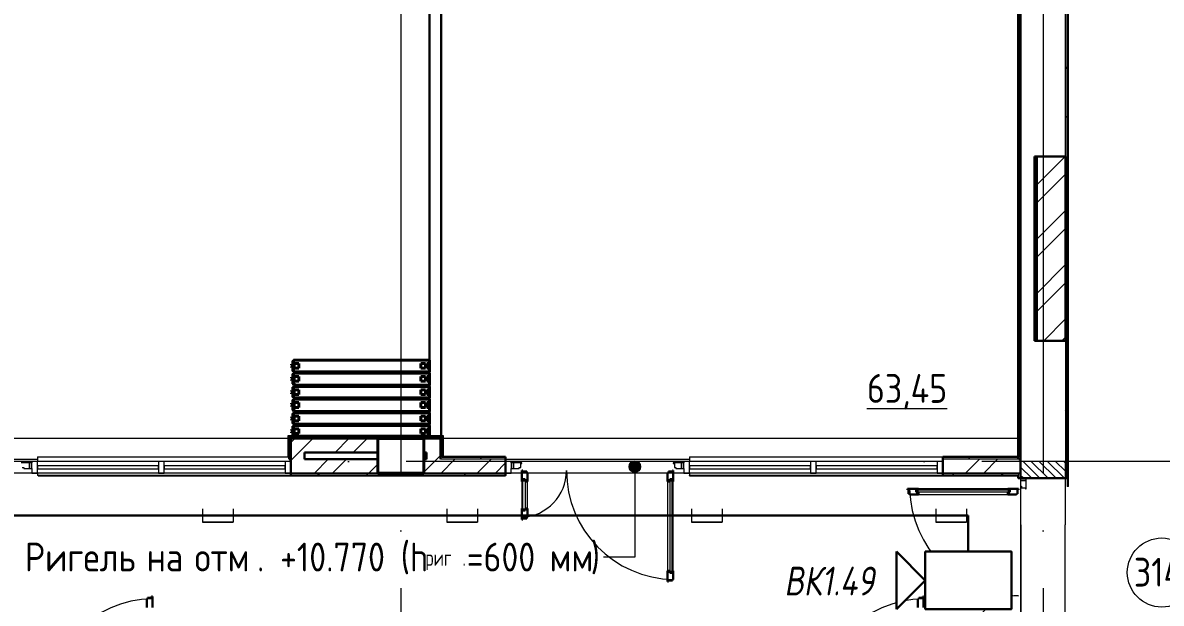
# Model space of a CAD drawing. Header units: millimetres. Extents: x -495897 to 1376592, y -28539 to 470976.
# Drawn here: x 295925 to 305816, y 350005 to 355046 of the extents above; entities that cross this region are included whole.
import ezdxf
from ezdxf.enums import TextEntityAlignment as Align

# ---------------------------------------------------------------- set-up
doc = ezdxf.new("R2010")
doc.units = ezdxf.units.MM
doc.set_wipeout_variables(frame=1)
for name, pattern in [('ADSK_Линия сетки', [25, 20, -2.5, 0, -2.5]), ('ADSK_Сверху', [450, 300, -150]), ('ADSK_Штриховая_ш2 п1_5', [4.5, 3, -1.5])]:
    doc.linetypes.add(name, pattern=pattern)
for name, color, linetype, lineweight in [('RC-Видеонаблюдение', 5, 'Continuous', 30), ('RC-Линии_связи-Адресные', 5, 'Continuous', 30), ('Аннотация', 7, 'Continuous', 18), ('Витраж', 7, 'Continuous', 9), ('Двери', 252, 'Continuous', 9), ('Линии', 7, 'Continuous', 9), ('Марки помещений', 252, 'Continuous', 20), ('Несущие колонны', 252, 'Continuous', 18), ('Обобщенные модели', 252, 'Continuous', 18), ('Ограждение', 252, 'Continuous', 9), ('Оси', 252, 'Continuous', 9), ('Панели витража', 252, 'Continuous', 9), ('Перекрытие', 252, 'Continuous', 18), ('Стены внутренние', 7, 'Continuous', 18), ('Стены наружные', 7, 'Continuous', 18), ('Стены штриховка', 7, 'Continuous', 9)]:
    doc.layers.add(name, color=color, linetype=linetype, lineweight=lineweight)
doc.layers.add('RC-Позиционные_обозначения', color=7, linetype='Continuous')
doc.layers.add('Двери открывание', color=7, linetype='Continuous', lineweight=9, true_color=0xc0c0c0)
doc.styles.add('GOST Common_2', font='', dxfattribs={"width": 0.9, "height": 250})
doc.styles.add('GOST Common_3', font='', dxfattribs={"height": 3.5})
doc.styles.add('RubezhCAD', font='', dxfattribs={"oblique": 10})
doc.styles.get("Standard").update_dxf_attribs({"font": ''})
doc.styles.get('GOST Common_2').set_extended_font_data('GOST type B')
doc.styles.get('GOST Common_3').set_extended_font_data('GOST 2.304 type A')
doc.styles.get('RubezhCAD').set_extended_font_data('GOST type A')
doc.styles.get('Standard').set_extended_font_data('GOST type B')

# ---------------------------------------------------------------- blocks, each defined once
blk = doc.blocks.new('RC-UGO-CAM-01')
blk.add_attdef('PSTN', text='', height=2.5).set_placement((4.626, 3.284), align=Align.BOTTOM_LEFT)
at = {"color": 1}
blk.add_wipeout([(3.743, 0), (6.243, 2.499), (6.243, -2.499)], dxfattribs=at)
blk.add_line((6.243, 2.499), (6.243, -2.499), dxfattribs=at)
blk.add_wipeout([(-3.743, -2.499), (-3.741, 2.497), (3.743, 2.499), (3.743, -2.499)], dxfattribs=at)
for q in [(6.243, 2.499), (6.243, -2.499)]:
    blk.add_line((3.743, 0), q, dxfattribs=at)
blk.add_lwpolyline([(3.743, -2.499), (3.743, 2.499), (-3.743, 2.499), (-3.743, -2.499), (3.743, -2.499)], close=True, dxfattribs=at)
blk = doc.blocks.new('3 этаж')
at = {"layer": 'Аннотация', "lineweight": 9, "true_color": 0x636466}
h = blk.add_hatch(color=251, dxfattribs=at)
edge = h.paths.add_edge_path()
edge.add_arc((301999.8, -9207), 50, 0, 360)
at = {"layer": 'Аннотация', "color": 251, "lineweight": 9, "true_color": 0x636466}
for p, q in [((301999.8, -9207), (301999.8, -9992.7)), ((301734.8, -9992.7), (301728.3, -9992.7)), ((301999.8, -9992.7), (301734.8, -9992.7))]:
    blk.add_line(p, q, dxfattribs=at)
blk.add_circle((301999.8, -9207), 50, dxfattribs=at)
at = {"layer": 'Витраж', "color": 251, "lineweight": 18, "true_color": 0x636466, "extrusion": (0, 0, -1)}
for p, q in [((296810.8, -9163.4), (296760.8, -9163.4)), ((296760.8, -9163.4), (296760.8, -9173.4)), ((296810.8, -9263.4), (296810.8, -9163.4)), ((297910.8, -9163.4), (297860.8, -9163.4)), ((297860.8, -9163.4), (297860.8, -9263.4)), ((297910.8, -9263.4), (297910.8, -9163.4)), ((299010.8, -9163.4), (298960.8, -9163.4)), ((298960.8, -9163.4), (298960.8, -9263.4)), ((299010.8, -9263.4), (299010.8, -9163.4)), ((302475.8, -9163.4), (302425.8, -9163.4)), ((302425.8, -9163.4), (302425.8, -9173.4)), ((302475.8, -9263.4), (302475.8, -9163.4)), ((303575.8, -9163.4), (303525.8, -9163.4)), ((303525.8, -9163.4), (303525.8, -9263.4)), ((303575.8, -9263.4), (303575.8, -9163.4)), ((304675.8, -9163.4), (304625.8, -9163.4)), ((304625.8, -9163.4), (304625.8, -9263.4)), ((304675.8, -9263.4), (304675.8, -9163.4)), ((296760.8, -9223.4), (296760.8, -9263.4)), ((296760.8, -9263.4), (296810.8, -9263.4)), ((297860.8, -9263.4), (297910.8, -9263.4)), ((298960.8, -9263.4), (299010.8, -9263.4)), ((302425.8, -9223.4), (302425.8, -9263.4)), ((302425.8, -9263.4), (302475.8, -9263.4)), ((303525.8, -9263.4), (303575.8, -9263.4)), ((304625.8, -9263.4), (304675.8, -9263.4))]:
    blk.add_line(p, q, dxfattribs=at)
at = {"layer": 'Витраж', "color": 251, "true_color": 0x636466}
for p, q in [((297860.8, -9163.4), (296810.8, -9163.4)), ((298960.8, -9163.4), (297910.8, -9163.4)), ((303525.8, -9163.4), (302475.8, -9163.4)), ((304625.8, -9163.4), (303575.8, -9163.4)), ((297860.8, -9263.4), (296810.8, -9263.4)), ((298960.8, -9263.4), (297910.8, -9263.4)), ((303525.8, -9263.4), (302475.8, -9263.4)), ((304625.8, -9263.4), (303575.8, -9263.4))]:
    blk.add_line(p, q, dxfattribs=at)
at = {"layer": 'Витраж', "color": 251, "lineweight": 18, "true_color": 0x636466}
for p, q in [((300925.8, -9163.4), (300875.8, -9163.4)), ((300875.8, -9163.4), (300875.8, -9263.4)), ((300925.8, -9173.4), (300925.8, -9163.4)), ((300875.8, -9263.4), (300925.8, -9263.4)), ((300925.8, -9263.4), (300925.8, -9223.4))]:
    blk.add_line(p, q, dxfattribs=at)
at = {"layer": 'Двери', "color": 251, "true_color": 0x636466}
for p, q in [((296740.8, -9173.4), (296668.8, -9173.4)), ((296760.8, -9173.4), (296740.8, -9173.4)), ((296740.8, -9173.4), (296740.8, -9223.4)), ((296740.8, -9223.4), (296740.8, -9173.4)), ((296760.8, -9223.4), (296760.8, -9173.4)), ((300925.8, -9173.4), (300925.8, -9223.4)), ((300945.8, -9173.4), (300925.8, -9173.4)), ((300945.8, -9223.4), (300945.8, -9173.4)), ((301017.8, -9173.4), (300945.8, -9173.4)), ((300945.8, -9173.4), (300945.8, -9223.4)), ((301008.8, -9215.4), (301008.8, -9181.4)), ((301008.8, -9181.4), (301017.8, -9181.4)), ((301017.8, -9181.4), (301017.8, -9173.4)), ((302405.8, -9173.4), (302333.8, -9173.4)), ((302333.8, -9173.4), (302333.8, -9181.4)), ((302333.8, -9181.4), (302342.8, -9181.4)), ((302342.8, -9181.4), (302342.8, -9215.4)), ((302425.8, -9173.4), (302405.8, -9173.4)), ((302405.8, -9173.4), (302405.8, -9223.4)), ((302405.8, -9223.4), (302405.8, -9173.4)), ((302425.8, -9223.4), (302425.8, -9173.4)), ((296677.8, -9215.4), (296691.8, -9215.4)), ((296691.8, -9215.4), (296691.8, -9223.4)), ((296691.8, -9223.4), (296740.8, -9223.4)), ((296740.8, -9223.4), (296760.8, -9223.4)), ((300925.8, -9223.4), (300945.8, -9223.4)), ((300945.8, -9223.4), (300994.8, -9223.4)), ((300994.8, -9223.4), (300994.8, -9215.4)), ((300994.8, -9215.4), (301008.8, -9215.4)), ((302342.8, -9215.4), (302356.8, -9215.4)), ((302356.8, -9215.4), (302356.8, -9223.4)), ((302356.8, -9223.4), (302405.8, -9223.4)), ((302405.8, -9223.4), (302425.8, -9223.4)), ((301017.8, -9335.4), (301017.8, -9571.4)), ((301026.8, -9317.4), (301047.8, -9317.4)), ((301026.8, -9589.4), (301026.8, -9317.4)), ((301047.8, -9317.4), (301047.8, -9589.4)), ((301067.8, -9571.4), (301067.8, -9335.4)), ((302283.8, -9335.4), (302283.8, -10111.4)), ((302303.8, -9317.4), (302303.8, -10129.4)), ((302324.8, -9317.4), (302303.8, -9317.4)), ((302324.8, -10129.4), (302324.8, -9317.4)), ((302333.8, -10111.4), (302333.8, -9335.4)), ((305400.8, -9308.4), (305350.8, -9308.4)), ((305350.8, -9308.4), (305350.8, -9328.4)), ((305350.8, -9328.4), (305400.8, -9328.4)), ((305400.8, -9328.4), (305350.8, -9328.4)), ((305350.8, -9328.4), (305350.8, -9377.4)), ((305350.8, -9377.4), (305358.8, -9377.4)), ((305358.8, -9377.4), (305358.8, -9391.4)), ((305358.8, -9391.4), (305392.8, -9391.4)), ((305392.8, -9391.4), (305392.8, -9400.4)), ((305400.8, -9328.4), (305400.8, -9308.4)), ((305400.8, -9400.4), (305400.8, -9328.4)), ((304444.8, -9409.4), (305256.8, -9409.4)), ((304444.8, -9430.4), (304444.8, -9409.4)), ((305256.8, -9430.4), (304444.8, -9430.4)), ((305238.8, -9400.4), (304462.8, -9400.4)), ((304462.8, -9450.4), (305238.8, -9450.4)), ((305256.8, -9409.4), (305256.8, -9430.4)), ((305392.8, -9400.4), (305400.8, -9400.4)), ((301047.8, -9589.4), (301026.8, -9589.4)), ((302303.8, -10129.4), (302324.8, -10129.4))]:
    blk.add_line(p, q, dxfattribs=at)
at = {"layer": 'Двери', "color": 251, "linetype": 'ADSK_Штриховая_ш2 п1_5', "true_color": 0x636466}
for p, q in [((305350.8, -9158.4), (305350.8, -9308.4)), ((305740.8, -9308.4), (305740.8, -9158.4)), ((305350.8, -9308.4), (305740.8, -9308.4))]:
    blk.add_line(p, q, dxfattribs=at)
at = {"layer": 'Двери', "color": 251, "linetype": 'Continuous', "lineweight": 18, "true_color": 0x636466}
for p, q in [((305519.3, -9308.4), (305369.3, -9158.4)), ((305590, -9308.4), (305440, -9158.4)), ((305660.7, -9308.4), (305510.7, -9158.4)), ((305731.4, -9308.4), (305581.4, -9158.4)), ((305740.8, -9247.1), (305652.2, -9158.4)), ((305740.8, -9176.4), (305722.9, -9158.4)), ((305448.6, -9308.4), (305350.8, -9210.6)), ((305377.9, -9308.4), (305350.8, -9281.3))]:
    blk.add_line(p, q, dxfattribs=at)
at = {"layer": 'Двери', "color": 251, "lineweight": 30, "true_color": 0x636466}
for p, q in [((301025.8, -9241.4), (301017.8, -9241.4)), ((301017.8, -9241.4), (301017.8, -9335.4)), ((301025.8, -9250.4), (301025.8, -9241.4)), ((301059.8, -9250.4), (301025.8, -9250.4)), ((301059.8, -9259.4), (301059.8, -9250.4)), ((301067.8, -9259.4), (301059.8, -9259.4)), ((301067.8, -9335.4), (301067.8, -9259.4)), ((302291.8, -9259.4), (302283.8, -9259.4)), ((302283.8, -9259.4), (302283.8, -9335.4)), ((302291.8, -9250.4), (302291.8, -9259.4)), ((302325.8, -9250.4), (302291.8, -9250.4)), ((302333.8, -9241.4), (302325.8, -9241.4)), ((302325.8, -9241.4), (302325.8, -9250.4)), ((302333.8, -9335.4), (302333.8, -9241.4)), ((301026.8, -9335.4), (301017.8, -9335.4)), ((301026.8, -9317.4), (301026.8, -9335.4)), ((301047.8, -9317.4), (301026.8, -9317.4)), ((301047.8, -9335.4), (301047.8, -9317.4)), ((301067.8, -9335.4), (301047.8, -9335.4)), ((302283.8, -9335.4), (302303.8, -9335.4)), ((302303.8, -9335.4), (302303.8, -9317.4)), ((302303.8, -9317.4), (302324.8, -9317.4)), ((302324.8, -9317.4), (302324.8, -9335.4)), ((302324.8, -9335.4), (302333.8, -9335.4)), ((304462.8, -9400.4), (304368.8, -9400.4)), ((304368.8, -9400.4), (304368.8, -9408.4)), ((304368.8, -9408.4), (304377.8, -9408.4)), ((304377.8, -9408.4), (304377.8, -9442.4)), ((304377.8, -9442.4), (304386.8, -9442.4)), ((304386.8, -9442.4), (304386.8, -9450.4)), ((304386.8, -9450.4), (304462.8, -9450.4)), ((304444.8, -9409.4), (304462.8, -9409.4)), ((304444.8, -9430.4), (304444.8, -9409.4)), ((304462.8, -9430.4), (304444.8, -9430.4)), ((304462.8, -9409.4), (304462.8, -9400.4)), ((304462.8, -9450.4), (304462.8, -9430.4)), ((305332.8, -9400.4), (305238.8, -9400.4)), ((305238.8, -9409.4), (305238.8, -9400.4)), ((305256.8, -9409.4), (305238.8, -9409.4)), ((305238.8, -9430.4), (305256.8, -9430.4)), ((305238.8, -9450.4), (305238.8, -9430.4)), ((305238.8, -9450.4), (305314.8, -9450.4)), ((305256.8, -9430.4), (305256.8, -9409.4)), ((305314.8, -9450.4), (305314.8, -9442.4)), ((305314.8, -9442.4), (305323.8, -9442.4)), ((305323.8, -9442.4), (305323.8, -9408.4)), ((305323.8, -9408.4), (305332.8, -9408.4)), ((305332.8, -9408.4), (305332.8, -9400.4)), ((301017.8, -9571.4), (301017.8, -9665.4)), ((301026.8, -9571.4), (301017.8, -9571.4)), ((301026.8, -9589.4), (301026.8, -9571.4)), ((301047.8, -9589.4), (301026.8, -9589.4)), ((301047.8, -9571.4), (301047.8, -9589.4)), ((301067.8, -9571.4), (301047.8, -9571.4)), ((301067.8, -9647.4), (301067.8, -9571.4)), ((301017.8, -9665.4), (301025.8, -9665.4)), ((301025.8, -9665.4), (301025.8, -9656.4)), ((301025.8, -9656.4), (301059.8, -9656.4)), ((301059.8, -9656.4), (301059.8, -9647.4)), ((301059.8, -9647.4), (301067.8, -9647.4)), ((302283.8, -10111.4), (302283.8, -10205.4)), ((302283.8, -10111.4), (302303.8, -10111.4)), ((302303.8, -10111.4), (302303.8, -10129.4)), ((302303.8, -10129.4), (302324.8, -10129.4)), ((302324.8, -10111.4), (302333.8, -10111.4)), ((302324.8, -10129.4), (302324.8, -10111.4)), ((302325.8, -10196.4), (302325.8, -10187.4)), ((302325.8, -10187.4), (302333.8, -10187.4)), ((302333.8, -10187.4), (302333.8, -10111.4)), ((302283.8, -10205.4), (302291.8, -10205.4)), ((302291.8, -10205.4), (302291.8, -10196.4)), ((302291.8, -10196.4), (302325.8, -10196.4)), ((297766.8, -10354.4), (297758.8, -10354.4)), ((297758.8, -10354.4), (297758.8, -10430.4)), ((297800.8, -10345.4), (297766.8, -10345.4)), ((297766.8, -10345.4), (297766.8, -10354.4)), ((297808.8, -10336.4), (297800.8, -10336.4)), ((297800.8, -10336.4), (297800.8, -10345.4)), ((297808.8, -10430.4), (297808.8, -10336.4)), ((304466.8, -10354.4), (304458.8, -10354.4)), ((304458.8, -10354.4), (304458.8, -10430.4)), ((304500.8, -10345.4), (304466.8, -10345.4)), ((304466.8, -10345.4), (304466.8, -10354.4)), ((304508.8, -10336.4), (304500.8, -10336.4)), ((304500.8, -10336.4), (304500.8, -10345.4)), ((304508.8, -10430.4), (304508.8, -10336.4))]:
    blk.add_line(p, q, dxfattribs=at)
at = {"layer": 'Двери открывание', "color": 251, "true_color": 0x636466}
for centre, radius, start, end in [((300999.8, -9241.4), 406, 272.54104, 0), ((302351.8, -9241.4), 946, 180, 268.90974), ((305332.8, -9382.4), 946, 181.09026, 270), ((297826.8, -11300.4), 946, 91.09026, 180), ((304526.8, -11300.4), 946, 91.09026, 180), ((305332.8, -10734.4), 406, 90, 177.45896)]:
    blk.add_arc(centre, radius, start, end, dxfattribs=at)
at = {"layer": 'Линии', "color": 251, "linetype": 'ADSK_Сверху', "ltscale": 200, "true_color": 0x636466}
for p, q in [((305350.8, -8963.4), (294530.8, -8963.4)), ((305350.8, -9263.4), (294530.8, -9263.4))]:
    blk.add_line(p, q, dxfattribs=at)
at = {"layer": 'Марки помещений', "color": 251, "true_color": 0x636466}
blk.add_circle((306578.2, -10126.9), 300, dxfattribs=at)
at = {"layer": 'Несущие колонны', "color": 251, "lineweight": 40, "true_color": 0x636466}
for p, q in [((299765.8, -8963.4), (300165.8, -8963.4)), ((299765.8, -9263.4), (299765.8, -8963.4)), ((300165.8, -8963.4), (299765.8, -8963.4)), ((299765.8, -8963.4), (299765.8, -9143.4)), ((300165.8, -8963.4), (300165.8, -9263.4)), ((300165.8, -9143.4), (300165.8, -8963.4)), ((300165.8, -9263.4), (299765.8, -9263.4)), ((299765.8, -9263.4), (300165.8, -9263.4))]:
    blk.add_line(p, q, dxfattribs=at)
at = {"layer": 'Несущие колонны', "color": 251, "true_color": 0x636466}
for p, q in [((299765.8, -9143.4), (299765.8, -9263.4)), ((300165.8, -9263.4), (300165.8, -9143.4))]:
    blk.add_line(p, q, dxfattribs=at)
at = {"layer": 'Обобщенные модели', "color": 251, "lineweight": 40, "true_color": 0x636466}
for p, q in [((299027.5, -8289.2), (299027.5, -8318.4)), ((299039.1, -8289.2), (299027.5, -8289.2)), ((300215.8, -8283.4), (299033.3, -8283.4)), ((299033.3, -8283.4), (299033.3, -8382.7)), ((299033.3, -8371), (299033.3, -8295)), ((299033.3, -8295), (299039.1, -8295)), ((299039.1, -8295), (299039.1, -8289.2)), ((300215.8, -8382.7), (300215.8, -8283.4)), ((299027.5, -8318.4), (299015.8, -8318.4)), ((299015.8, -8318.4), (299015.8, -8324.3)), ((299015.8, -8324.3), (299021.6, -8324.3)), ((299021.6, -8341.8), (299015.8, -8341.8)), ((299015.8, -8341.8), (299015.8, -8347.6)), ((299015.8, -8347.6), (299027.5, -8347.6)), ((299021.6, -8324.3), (299021.6, -8341.8)), ((299027.5, -8347.6), (299027.5, -8376.8)), ((299027.5, -8376.8), (299039.1, -8376.8)), ((299027.5, -8400.2), (299027.5, -8429.4)), ((299039.1, -8400.2), (299027.5, -8400.2)), ((299039.1, -8371), (299033.3, -8371)), ((299033.3, -8382.7), (300215.8, -8382.7)), ((300215.8, -8394.3), (299033.3, -8394.3)), ((299033.3, -8394.3), (299033.3, -8499.5)), ((299033.3, -8482), (299033.3, -8406)), ((299033.3, -8406), (299039.1, -8406)), ((299039.1, -8312.6), (299039.1, -8353.5)), ((299080, -8312.6), (299039.1, -8312.6)), ((299039.1, -8353.5), (299080, -8353.5)), ((299039.1, -8376.8), (299039.1, -8371)), ((299039.1, -8406), (299039.1, -8400.2)), ((299080, -8353.5), (299080, -8312.6)), ((300139.8, -8312.6), (300139.8, -8353.5)), ((300180.7, -8312.6), (300139.8, -8312.6)), ((300139.8, -8353.5), (300180.7, -8353.5)), ((300180.7, -8353.5), (300180.7, -8312.6)), ((300215.8, -8312.6), (300192.4, -8312.6)), ((300192.4, -8312.6), (300192.4, -8353.5)), ((300192.4, -8353.5), (300215.8, -8353.5)), ((300215.8, -8353.5), (300215.8, -8312.6)), ((300215.8, -8499.5), (300215.8, -8394.3)), ((299027.5, -8429.4), (299015.8, -8429.4)), ((299015.8, -8429.4), (299015.8, -8435.2)), ((299015.8, -8435.2), (299021.6, -8435.2)), ((299021.6, -8452.8), (299015.8, -8452.8)), ((299015.8, -8452.8), (299015.8, -8458.6)), ((299015.8, -8458.6), (299027.5, -8458.6)), ((299021.6, -8435.2), (299021.6, -8452.8)), ((299027.5, -8458.6), (299027.5, -8487.8)), ((299027.5, -8487.8), (299039.1, -8487.8)), ((299039.1, -8482), (299033.3, -8482)), ((299033.3, -8499.5), (300215.8, -8499.5)), ((299039.1, -8423.6), (299039.1, -8464.4)), ((299080, -8423.6), (299039.1, -8423.6)), ((299039.1, -8464.4), (299080, -8464.4)), ((299039.1, -8487.8), (299039.1, -8482)), ((299080, -8464.4), (299080, -8423.6)), ((300139.8, -8423.6), (300139.8, -8464.4)), ((300180.7, -8423.6), (300139.8, -8423.6)), ((300139.8, -8464.4), (300180.7, -8464.4)), ((300180.7, -8464.4), (300180.7, -8423.6)), ((300215.8, -8423.6), (300192.4, -8423.6)), ((300192.4, -8423.6), (300192.4, -8464.4)), ((300192.4, -8464.4), (300215.8, -8464.4)), ((300215.8, -8464.4), (300215.8, -8423.6)), ((299027.5, -8546.2), (299015.8, -8546.2)), ((299015.8, -8546.2), (299015.8, -8552.1)), ((299015.8, -8552.1), (299021.6, -8552.1)), ((299021.6, -8569.6), (299015.8, -8569.6)), ((299015.8, -8569.6), (299015.8, -8575.4)), ((299015.8, -8575.4), (299027.5, -8575.4)), ((299021.6, -8552.1), (299021.6, -8569.6)), ((299027.5, -8517), (299027.5, -8546.2)), ((299039.1, -8517), (299027.5, -8517)), ((299027.5, -8575.4), (299027.5, -8604.6)), ((299027.5, -8604.6), (299039.1, -8604.6)), ((300215.8, -8511.2), (299033.3, -8511.2)), ((299033.3, -8511.2), (299033.3, -8610.5)), ((299033.3, -8598.8), (299033.3, -8522.9)), ((299033.3, -8522.9), (299039.1, -8522.9)), ((299039.1, -8598.8), (299033.3, -8598.8)), ((299039.1, -8522.9), (299039.1, -8517)), ((299039.1, -8540.4), (299039.1, -8581.3)), ((299080, -8540.4), (299039.1, -8540.4)), ((299039.1, -8581.3), (299080, -8581.3)), ((299039.1, -8604.6), (299039.1, -8598.8)), ((299080, -8581.3), (299080, -8540.4)), ((300139.8, -8540.4), (300139.8, -8581.3)), ((300180.7, -8540.4), (300139.8, -8540.4)), ((300139.8, -8581.3), (300180.7, -8581.3)), ((300180.7, -8581.3), (300180.7, -8540.4)), ((300215.8, -8540.4), (300192.4, -8540.4)), ((300192.4, -8540.4), (300192.4, -8581.3)), ((300192.4, -8581.3), (300215.8, -8581.3)), ((300215.8, -8610.5), (300215.8, -8511.2)), ((300215.8, -8581.3), (300215.8, -8540.4)), ((299027.5, -8657.2), (299015.8, -8657.2)), ((299015.8, -8657.2), (299015.8, -8663.1)), ((299015.8, -8663.1), (299021.6, -8663.1)), ((299021.6, -8680.6), (299015.8, -8680.6)), ((299015.8, -8680.6), (299015.8, -8686.4)), ((299015.8, -8686.4), (299027.5, -8686.4)), ((299021.6, -8663.1), (299021.6, -8680.6)), ((299027.5, -8628), (299027.5, -8657.2)), ((299039.1, -8628), (299027.5, -8628)), ((299027.5, -8686.4), (299027.5, -8715.6)), ((299033.3, -8610.5), (300215.8, -8610.5)), ((300215.8, -8622.2), (299033.3, -8622.2)), ((299033.3, -8622.2), (299033.3, -8727.3)), ((299033.3, -8709.8), (299033.3, -8633.8)), ((299033.3, -8633.8), (299039.1, -8633.8)), ((299039.1, -8633.8), (299039.1, -8628)), ((299039.1, -8651.4), (299039.1, -8692.3)), ((299080, -8651.4), (299039.1, -8651.4)), ((299039.1, -8692.3), (299080, -8692.3)), ((299080, -8692.3), (299080, -8651.4)), ((300139.8, -8651.4), (300139.8, -8692.3)), ((300180.7, -8651.4), (300139.8, -8651.4)), ((300139.8, -8692.3), (300180.7, -8692.3)), ((300180.7, -8692.3), (300180.7, -8651.4)), ((300215.8, -8651.4), (300192.4, -8651.4)), ((300192.4, -8651.4), (300192.4, -8692.3)), ((300192.4, -8692.3), (300215.8, -8692.3)), ((300215.8, -8727.3), (300215.8, -8622.2)), ((300215.8, -8692.3), (300215.8, -8651.4)), ((299027.5, -8774), (299015.8, -8774)), ((299015.8, -8774), (299015.8, -8779.9)), ((299015.8, -8779.9), (299021.6, -8779.9)), ((299021.6, -8797.4), (299015.8, -8797.4)), ((299015.8, -8797.4), (299015.8, -8803.3)), ((299021.6, -8779.9), (299021.6, -8797.4)), ((299027.5, -8715.6), (299039.1, -8715.6)), ((299027.5, -8744.8), (299027.5, -8774)), ((299039.1, -8744.8), (299027.5, -8744.8)), ((299039.1, -8709.8), (299033.3, -8709.8)), ((299033.3, -8727.3), (300215.8, -8727.3)), ((300215.8, -8739), (299033.3, -8739)), ((299033.3, -8739), (299033.3, -8838.3)), ((299033.3, -8826.6), (299033.3, -8750.7)), ((299033.3, -8750.7), (299039.1, -8750.7)), ((299039.1, -8715.6), (299039.1, -8709.8)), ((299039.1, -8750.7), (299039.1, -8744.8)), ((299039.1, -8768.2), (299039.1, -8809.1)), ((299080, -8768.2), (299039.1, -8768.2)), ((299080, -8809.1), (299080, -8768.2)), ((300139.8, -8768.2), (300139.8, -8809.1)), ((300180.7, -8768.2), (300139.8, -8768.2)), ((300180.7, -8809.1), (300180.7, -8768.2)), ((300215.8, -8768.2), (300192.4, -8768.2)), ((300192.4, -8768.2), (300192.4, -8809.1)), ((300215.8, -8838.3), (300215.8, -8739)), ((300215.8, -8809.1), (300215.8, -8768.2)), ((299015.8, -8803.3), (299027.5, -8803.3)), ((299027.5, -8885), (299015.8, -8885)), ((299015.8, -8885), (299015.8, -8890.9)), ((299015.8, -8890.9), (299021.6, -8890.9)), ((299021.6, -8890.9), (299021.6, -8908.4)), ((299027.5, -8803.3), (299027.5, -8832.5)), ((299027.5, -8832.5), (299039.1, -8832.5)), ((299027.5, -8855.8), (299027.5, -8885)), ((299039.1, -8855.8), (299027.5, -8855.8)), ((299039.1, -8826.6), (299033.3, -8826.6)), ((299033.3, -8838.3), (300215.8, -8838.3)), ((300215.8, -8850), (299033.3, -8850)), ((299033.3, -8850), (299033.3, -8943.4)), ((299033.3, -8937.6), (299033.3, -8861.7)), ((299033.3, -8861.7), (299039.1, -8861.7)), ((299039.1, -8809.1), (299080, -8809.1)), ((299039.1, -8832.5), (299039.1, -8826.6)), ((299039.1, -8861.7), (299039.1, -8855.8)), ((299039.1, -8879.2), (299039.1, -8920.1)), ((299080, -8879.2), (299039.1, -8879.2)), ((299080, -8920.1), (299080, -8879.2)), ((300139.8, -8809.1), (300180.7, -8809.1)), ((300139.8, -8879.2), (300139.8, -8920.1)), ((300180.7, -8879.2), (300139.8, -8879.2)), ((300180.7, -8920.1), (300180.7, -8879.2)), ((300192.4, -8809.1), (300215.8, -8809.1)), ((300215.8, -8879.2), (300192.4, -8879.2)), ((300192.4, -8879.2), (300192.4, -8920.1)), ((300215.8, -8943.4), (300215.8, -8850)), ((300215.8, -8920.1), (300215.8, -8879.2)), ((299021.6, -8908.4), (299015.8, -8908.4)), ((299015.8, -8908.4), (299015.8, -8914.2)), ((299015.8, -8914.2), (299027.5, -8914.2)), ((299027.5, -8914.2), (299027.5, -8943.4)), ((299027.5, -8943.4), (299039.1, -8943.4)), ((299039.1, -8937.6), (299033.3, -8937.6)), ((299033.3, -8943.4), (300215.8, -8943.4)), ((299039.1, -8920.1), (299080, -8920.1)), ((299039.1, -8943.4), (299039.1, -8937.6)), ((300139.8, -8920.1), (300180.7, -8920.1)), ((300192.4, -8920.1), (300215.8, -8920.1))]:
    blk.add_line(p, q, dxfattribs=at)
at = {"layer": 'Ограждение', "color": 251, "true_color": 0x636466}
for p, q in [((305325.8, -3163.4), (305325.8, -9123.4)), ((305765.8, -9378.4), (305765.8, -3658.4)), ((298990.8, -8943.4), (298985.8, -8938.4)), ((298985.8, -8938.4), (298985.8, -9123.4)), ((299027.5, -8938.4), (298985.8, -8938.4)), ((300335.8, -8938.4), (300315.8, -8938.4)), ((300330.8, -8943.4), (300335.8, -8938.4)), ((300335.8, -9123.5), (300335.8, -8938.4)), ((296815.8, -9288.4), (296815.8, -9283.4)), ((296815.8, -9288.4), (300875.8, -9288.4)), ((300875.8, -9283.4), (300875.8, -9288.4)), ((302475.8, -9288.4), (302475.8, -9283.4)), ((302475.8, -9288.4), (305325.8, -9288.4)), ((305325.8, -9288.4), (305330.8, -9283.4)), ((305325.8, -9288.4), (305325.8, -9308.4)), ((305330.8, -9308.4), (305325.8, -9308.4)), ((305755.8, -9308.4), (305755.8, -9378.4)), ((305765.8, -9378.4), (305755.8, -9378.4))]:
    blk.add_line(p, q, dxfattribs=at)
at = {"layer": 'Оси', "color": 251, "linetype": 'ADSK_Линия сетки', "ltscale": 200, "true_color": 0x636466}
for p, q in [((299965.8, -263.4), (299965.8, -31389.6)), ((305545.8, -263.4), (305545.8, -31389.6)), ((314013.1, -9163.4), (237073.5, -9163.4))]:
    blk.add_line(p, q, dxfattribs=at)
at = {"layer": 'Панели витража', "color": 251, "lineweight": 18, "true_color": 0x636466}
for p, q in [((297860.8, -9200.9), (296810.8, -9200.9)), ((296810.8, -9200.9), (296810.8, -9225.9)), ((296810.8, -9225.9), (297860.8, -9225.9)), ((297860.8, -9225.9), (297860.8, -9200.9)), ((298960.8, -9200.9), (297910.8, -9200.9)), ((297910.8, -9200.9), (297910.8, -9225.9)), ((297910.8, -9225.9), (298960.8, -9225.9)), ((298960.8, -9225.9), (298960.8, -9200.9)), ((303525.8, -9200.9), (302475.8, -9200.9)), ((302475.8, -9200.9), (302475.8, -9225.9)), ((302475.8, -9225.9), (303525.8, -9225.9)), ((303525.8, -9225.9), (303525.8, -9200.9)), ((304625.8, -9200.9), (303575.8, -9200.9)), ((303575.8, -9200.9), (303575.8, -9225.9)), ((303575.8, -9225.9), (304625.8, -9225.9)), ((304625.8, -9225.9), (304625.8, -9200.9))]:
    blk.add_line(p, q, dxfattribs=at)
at = {"layer": 'Перекрытие', "color": 251, "true_color": 0x636466}
blk.add_line((305350.8, -9377.4), (305350.8, -10739.4), dxfattribs=at)
at = {"layer": 'Стены внутренние', "color": 251, "true_color": 0x636466}
for p, q in [((305740.8, -6513.4), (305740.8, -5163.4)), ((305350.8, -9278.4), (305350.8, -9308.4)), ((305740.8, -9713.3), (305740.8, -9308.4)), ((305355.8, -9713.3), (305350.8, -9713.3)), ((305740.8, -9713.3), (305735.8, -9713.3))]:
    blk.add_line(p, q, dxfattribs=at)
at = {"layer": 'Стены внутренние', "color": 251, "lineweight": 30, "true_color": 0x636466}
for p, q in [((305470.8, -6513.4), (305740.8, -6513.4)), ((305470.8, -8113.4), (305470.8, -6513.4)), ((305740.8, -8113.4), (305470.8, -8113.4)), ((305350.8, -9308.4), (305740.8, -9308.4))]:
    blk.add_line(p, q, dxfattribs=at)
at = {"layer": 'Стены наружные', "color": 251, "lineweight": 30, "true_color": 0x636466}
for p, q in [((300215.8, -2963.4), (300215.8, -8948.4)), ((300315.8, -8948.4), (300315.8, -2963.4)), ((305350.8, -9278.4), (305350.8, -3063.4)), ((305330.8, -3148.4), (305330.8, -9123.4)), ((305335.8, -3143.4), (305335.8, -9128.4)), ((305760.8, -9308.4), (305760.8, -3653.4)), ((305490.8, -6513.4), (305490.8, -8113.4)), ((305740.8, -8113.4), (305740.8, -6513.4)), ((300330.8, -8943.4), (298990.8, -8943.4)), ((298990.8, -8943.4), (298990.8, -9128.4)), ((300325.8, -8948.4), (298995.8, -8948.4)), ((298995.8, -9143.4), (298995.8, -8948.4)), ((299010.8, -8963.4), (300310.8, -8963.4)), ((299010.8, -9283.4), (299010.8, -8963.4)), ((299765.8, -9083.4), (299765.8, -8963.4)), ((300165.8, -8963.4), (300165.8, -9083.4)), ((300310.8, -9143.4), (300310.8, -8963.4)), ((300325.8, -9128.4), (300325.8, -8948.4)), ((300330.8, -9123.4), (300330.8, -8943.4)), ((299130.8, -9083.4), (299765.8, -9083.4)), ((299130.8, -9143.4), (299130.8, -9083.4)), ((300165.8, -9083.4), (300190.8, -9083.4)), ((300190.8, -9083.4), (300190.8, -9143.4)), ((298990.8, -9128.4), (298995.8, -9128.4)), ((298995.8, -9143.4), (299010.8, -9143.4)), ((299765.8, -9143.4), (299130.8, -9143.4)), ((300190.8, -9143.4), (300165.8, -9143.4)), ((300875.8, -9123.4), (300330.8, -9123.4)), ((300875.8, -9283.4), (300875.8, -9123.4)), ((304675.8, -9123.4), (304675.8, -9283.4)), ((305330.8, -9123.4), (304675.8, -9123.4)), ((305335.8, -9128.4), (305330.8, -9128.4)), ((305350.8, -9143.4), (305335.8, -9143.4)), ((299010.8, -9283.4), (300875.8, -9283.4)), ((300165.8, -9263.4), (299765.8, -9263.4)), ((304675.8, -9283.4), (305330.8, -9283.4)), ((305330.8, -9278.4), (305335.8, -9278.4)), ((305330.8, -9283.4), (305330.8, -9308.4)), ((305330.8, -9308.4), (305350.8, -9308.4)), ((305740.8, -9308.4), (305760.8, -9308.4))]:
    blk.add_line(p, q, dxfattribs=at)
at = {"layer": 'Стены наружные', "color": 251, "linetype": 'Continuous', "lineweight": 9, "true_color": 0x636466}
for p, q in [((305330.8, -5383.6), (305335.8, -5378.6)), ((305755.8, -5382.8), (305760.8, -5377.8)), ((305330.8, -5454.3), (305335.8, -5449.3)), ((305330.8, -5525), (305335.8, -5520)), ((305755.8, -5453.6), (305760.8, -5448.6)), ((305755.8, -5524.3), (305760.8, -5519.3)), ((305330.8, -5595.7), (305335.8, -5590.7)), ((305755.8, -5595), (305760.8, -5590)), ((305330.8, -5666.4), (305335.8, -5661.4)), ((305330.8, -5737.1), (305335.8, -5732.1)), ((305335.8, -5732.1), (305350.8, -5717.1)), ((305740.8, -5751.4), (305755.8, -5736.4)), ((305755.8, -5665.7), (305760.8, -5660.7)), ((305755.8, -5736.4), (305760.8, -5731.4)), ((305330.8, -5807.8), (305335.8, -5802.8)), ((305755.8, -5807.1), (305760.8, -5802.1)), ((305330.8, -5878.6), (305335.8, -5873.6)), ((305755.8, -5877.8), (305760.8, -5872.8)), ((305330.8, -5949.3), (305335.8, -5944.3)), ((305330.8, -6020), (305335.8, -6015)), ((305755.8, -5948.5), (305760.8, -5943.5)), ((305755.8, -6019.2), (305760.8, -6014.2)), ((305330.8, -6090.7), (305335.8, -6085.7)), ((305755.8, -6090), (305760.8, -6085)), ((305330.8, -6161.4), (305335.8, -6156.4)), ((305330.8, -6232.1), (305335.8, -6227.1)), ((305335.8, -6156.4), (305350.8, -6141.4)), ((305740.8, -6175.7), (305755.8, -6160.7)), ((305755.8, -6160.7), (305760.8, -6155.7)), ((305755.8, -6231.4), (305760.8, -6226.4)), ((305330.8, -6302.8), (305335.8, -6297.8)), ((305755.8, -6302.1), (305760.8, -6297.1)), ((305330.8, -6373.5), (305335.8, -6368.5)), ((305755.8, -6372.8), (305760.8, -6367.8)), ((305330.8, -6444.2), (305335.8, -6439.2)), ((305330.8, -6515), (305335.8, -6510)), ((305490.8, -6760.3), (305737.6, -6513.4)), ((305755.8, -6443.5), (305760.8, -6438.5)), ((305755.8, -6514.2), (305760.8, -6509.2)), ((305330.8, -6585.7), (305335.8, -6580.7)), ((305335.8, -6580.7), (305350.8, -6565.7)), ((305740.8, -6599.9), (305755.8, -6584.9)), ((305755.8, -6584.9), (305760.8, -6579.9)), ((305330.8, -6656.4), (305335.8, -6651.4)), ((305330.8, -6727.1), (305335.8, -6722.1)), ((305490.8, -6917.5), (305740.8, -6667.5)), ((305755.8, -6655.6), (305760.8, -6650.6)), ((305755.8, -6726.4), (305760.8, -6721.4)), ((305330.8, -6797.8), (305335.8, -6792.8)), ((305755.8, -6797.1), (305760.8, -6792.1)), ((305330.8, -6868.5), (305335.8, -6863.5)), ((305755.8, -6867.8), (305760.8, -6862.8)), ((305330.8, -6939.2), (305335.8, -6934.2)), ((305330.8, -7009.9), (305335.8, -7004.9)), ((305335.8, -7004.9), (305350.8, -6989.9)), ((305490.8, -7231.8), (305740.8, -6981.8)), ((305740.8, -7024.2), (305755.8, -7009.2)), ((305755.8, -6938.5), (305760.8, -6933.5)), ((305755.8, -7009.2), (305760.8, -7004.2)), ((305330.8, -7080.6), (305335.8, -7075.6)), ((305755.8, -7079.9), (305760.8, -7074.9)), ((305330.8, -7151.4), (305335.8, -7146.4)), ((305330.8, -7222.1), (305335.8, -7217.1)), ((305490.8, -7388.9), (305740.8, -7138.9)), ((305755.8, -7150.6), (305760.8, -7145.6)), ((305755.8, -7221.3), (305760.8, -7216.3)), ((305330.8, -7292.8), (305335.8, -7287.8)), ((305755.8, -7292), (305760.8, -7287)), ((305330.8, -7363.5), (305335.8, -7358.5)), ((305335.8, -7429.2), (305350.8, -7414.2)), ((305755.8, -7362.7), (305760.8, -7357.7)), ((305330.8, -7434.2), (305335.8, -7429.2)), ((305330.8, -7504.9), (305335.8, -7499.9)), ((305490.8, -7703.2), (305740.8, -7453.2)), ((305740.8, -7448.5), (305755.8, -7433.5)), ((305755.8, -7433.5), (305760.8, -7428.5)), ((305755.8, -7504.2), (305760.8, -7499.2)), ((305330.8, -7575.6), (305335.8, -7570.6)), ((305490.8, -7860.4), (305740.8, -7610.4)), ((305755.8, -7574.9), (305760.8, -7569.9)), ((305330.8, -7646.3), (305335.8, -7641.3)), ((305330.8, -7717), (305335.8, -7712)), ((305755.8, -7645.6), (305760.8, -7640.6)), ((305755.8, -7716.3), (305760.8, -7711.3)), ((305330.8, -7787.7), (305335.8, -7782.7)), ((305755.8, -7787), (305760.8, -7782)), ((305330.8, -7858.5), (305335.8, -7853.5)), ((305335.8, -7853.5), (305350.8, -7838.5)), ((305740.8, -7872.7), (305755.8, -7857.7)), ((305755.8, -7857.7), (305760.8, -7852.7)), ((305330.8, -7929.2), (305335.8, -7924.2)), ((305330.8, -7999.9), (305335.8, -7994.9)), ((305552, -8113.4), (305740.8, -7924.7)), ((305755.8, -7928.4), (305760.8, -7923.4)), ((305755.8, -7999.1), (305760.8, -7994.1)), ((305330.8, -8070.6), (305335.8, -8065.6)), ((305709.2, -8113.4), (305740.8, -8081.8)), ((305755.8, -8069.9), (305760.8, -8064.9)), ((305330.8, -8141.3), (305335.8, -8136.3)), ((305330.8, -8212), (305335.8, -8207)), ((305755.8, -8140.6), (305760.8, -8135.6)), ((305755.8, -8211.3), (305760.8, -8206.3)), ((305330.8, -8282.7), (305335.8, -8277.7)), ((305335.8, -8277.7), (305350.8, -8262.7)), ((305740.8, -8297), (305755.8, -8282)), ((305755.8, -8282), (305760.8, -8277)), ((305330.8, -8353.4), (305335.8, -8348.4)), ((305755.8, -8352.7), (305760.8, -8347.7)), ((305330.8, -8424.1), (305335.8, -8419.1)), ((305330.8, -8494.9), (305335.8, -8489.9)), ((305755.8, -8423.4), (305760.8, -8418.4)), ((305755.8, -8494.1), (305760.8, -8489.1)), ((305330.8, -8565.6), (305335.8, -8560.6)), ((305755.8, -8564.8), (305760.8, -8559.8)), ((305330.8, -8636.3), (305335.8, -8631.3)), ((305330.8, -8707), (305335.8, -8702)), ((305335.8, -8702), (305350.8, -8687)), ((305755.8, -8635.5), (305760.8, -8630.5)), ((305755.8, -8706.2), (305760.8, -8701.2)), ((305330.8, -8777.7), (305335.8, -8772.7)), ((305740.8, -8721.2), (305755.8, -8706.2)), ((305755.8, -8777), (305760.8, -8772)), ((305330.8, -8848.4), (305335.8, -8843.4)), ((305755.8, -8847.7), (305760.8, -8842.7)), ((298990.8, -8965.8), (298995.8, -8960.8)), ((299008.2, -8948.4), (299013.2, -8943.4)), ((299010.8, -8997.1), (299044.5, -8963.4)), ((299078.9, -8948.4), (299083.9, -8943.4)), ((299081.6, -9083.4), (299201.6, -8963.4)), ((299134.6, -8963.4), (299149.6, -8948.4)), ((299149.6, -8948.4), (299154.6, -8943.4)), ((299220.3, -8948.4), (299225.3, -8943.4)), ((299291, -8948.4), (299296, -8943.4)), ((299361.8, -8948.4), (299366.8, -8943.4)), ((299395.9, -9083.4), (299515.9, -8963.4)), ((299432.5, -8948.4), (299437.5, -8943.4)), ((299503.2, -8948.4), (299508.2, -8943.4)), ((299553.1, -9083.4), (299673.1, -8963.4)), ((299558.9, -8963.4), (299573.9, -8948.4)), ((299573.9, -8948.4), (299578.9, -8943.4)), ((299644.6, -8948.4), (299649.6, -8943.4)), ((299715.3, -8948.4), (299720.3, -8943.4)), ((299786, -8948.4), (299791, -8943.4)), ((299856.7, -8948.4), (299861.7, -8943.4)), ((299927.4, -8948.4), (299932.4, -8943.4)), ((299983.2, -8963.4), (299998.2, -8948.4)), ((299998.2, -8948.4), (300003.2, -8943.4)), ((300068.9, -8948.4), (300073.9, -8943.4)), ((300139.6, -8948.4), (300144.6, -8943.4)), ((300210.3, -8948.4), (300215.3, -8943.4)), ((300281, -8948.4), (300286, -8943.4)), ((300325.8, -8974.3), (300330.8, -8969.3)), ((305330.8, -8919.1), (305335.8, -8914.1)), ((305330.8, -8989.8), (305335.8, -8984.8)), ((305755.8, -8918.4), (305760.8, -8913.4)), ((305755.8, -8989.1), (305760.8, -8984.1)), ((298990.8, -9036.5), (298995.8, -9031.5)), ((298995.8, -9102.2), (299010.8, -9087.2)), ((299021.6, -9143.4), (299081.6, -9083.4)), ((300310.8, -9060), (300325.8, -9045)), ((300325.8, -9045), (300330.8, -9040)), ((305330.8, -9060.5), (305335.8, -9055.5)), ((305755.8, -9059.8), (305760.8, -9054.8)), ((298990.8, -9107.2), (298995.8, -9102.2)), ((299010.8, -9154.2), (299021.6, -9143.4)), ((299215.9, -9263.4), (299335.9, -9143.4)), ((299373.1, -9263.4), (299493.1, -9143.4)), ((299687.4, -9263.4), (299765.8, -9185.1)), ((300165.8, -9256.5), (300278.9, -9143.4)), ((300278.9, -9143.4), (300310.8, -9111.5)), ((300316, -9263.4), (300436, -9143.4)), ((300325.8, -9115.7), (300330.8, -9110.7)), ((300383.8, -9128.4), (300388.8, -9123.4)), ((300454.5, -9128.4), (300459.5, -9123.4)), ((300525.3, -9128.4), (300530.3, -9123.4)), ((300596, -9128.4), (300601, -9123.4)), ((300630.3, -9263.4), (300750.3, -9143.4)), ((300651.7, -9143.4), (300666.7, -9128.4)), ((300666.7, -9128.4), (300671.7, -9123.4)), ((300737.4, -9128.4), (300742.4, -9123.4)), ((300787.5, -9263.4), (300875.8, -9175.1)), ((300808.1, -9128.4), (300813.1, -9123.4)), ((304675.8, -9146.8), (304679.2, -9143.4)), ((304697.2, -9128.4), (304702.2, -9123.4)), ((304767.9, -9128.4), (304772.9, -9123.4)), ((304838.6, -9128.4), (304843.6, -9123.4)), ((304873.5, -9263.4), (304993.5, -9143.4)), ((304894.3, -9143.4), (304909.3, -9128.4)), ((304909.3, -9128.4), (304914.3, -9123.4)), ((304980, -9128.4), (304985, -9123.4)), ((305030.6, -9263.4), (305150.6, -9143.4)), ((305050.7, -9128.4), (305055.7, -9123.4)), ((305121.5, -9128.4), (305126.5, -9123.4)), ((305192.2, -9128.4), (305197.2, -9123.4)), ((305262.9, -9128.4), (305267.9, -9123.4)), ((305318.6, -9143.4), (305333.6, -9128.4)), ((305333.6, -9128.4), (305335.8, -9126.2)), ((305335.8, -9126.2), (305350.8, -9111.2)), ((305740.8, -9145.5), (305755.8, -9130.5)), ((305755.8, -9130.5), (305760.8, -9125.5)), ((305755.8, -9201.2), (305760.8, -9196.2)), ((299026.8, -9283.4), (299031.8, -9278.4)), ((299097.5, -9283.4), (299102.5, -9278.4)), ((299168.2, -9283.4), (299173.2, -9278.4)), ((299238.9, -9283.4), (299243.9, -9278.4)), ((299243.9, -9278.4), (299258.9, -9263.4)), ((299309.6, -9283.4), (299314.6, -9278.4)), ((299380.3, -9283.4), (299385.3, -9278.4)), ((299451, -9283.4), (299456, -9278.4)), ((299521.7, -9283.4), (299526.7, -9278.4)), ((299592.4, -9283.4), (299597.4, -9278.4)), ((299663.2, -9283.4), (299668.2, -9278.4)), ((299668.2, -9278.4), (299683.2, -9263.4)), ((299733.9, -9283.4), (299738.9, -9278.4)), ((299804.6, -9283.4), (299809.6, -9278.4)), ((299875.3, -9283.4), (299880.3, -9278.4)), ((299946, -9283.4), (299951, -9278.4)), ((300016.7, -9283.4), (300021.7, -9278.4)), ((300087.4, -9283.4), (300092.4, -9278.4)), ((300092.4, -9278.4), (300107.4, -9263.4)), ((300158.1, -9283.4), (300163.1, -9278.4)), ((300228.8, -9283.4), (300233.8, -9278.4)), ((300299.5, -9283.4), (300304.5, -9278.4)), ((300370.3, -9283.4), (300375.3, -9278.4)), ((300441, -9283.4), (300446, -9278.4)), ((300511.7, -9283.4), (300516.7, -9278.4)), ((300516.7, -9278.4), (300531.7, -9263.4)), ((300582.4, -9283.4), (300587.4, -9278.4)), ((300653.1, -9283.4), (300658.1, -9278.4)), ((300723.8, -9283.4), (300728.8, -9278.4)), ((300794.5, -9283.4), (300799.5, -9278.4)), ((300865.2, -9283.4), (300870.2, -9278.4)), ((304683.6, -9283.4), (304688.6, -9278.4)), ((304754.3, -9283.4), (304759.3, -9278.4)), ((304759.3, -9278.4), (304774.3, -9263.4)), ((304825, -9283.4), (304830, -9278.4)), ((304895.7, -9283.4), (304900.7, -9278.4)), ((304966.5, -9283.4), (304971.5, -9278.4)), ((305037.2, -9283.4), (305042.2, -9278.4)), ((305107.9, -9283.4), (305112.9, -9278.4)), ((305178.6, -9283.4), (305183.6, -9278.4)), ((305183.6, -9278.4), (305198.6, -9263.4)), ((305249.3, -9283.4), (305254.3, -9278.4)), ((305320, -9283.4), (305325, -9278.4)), ((305345, -9263.4), (305350.8, -9257.6)), ((305755.8, -9271.9), (305760.8, -9266.9))]:
    blk.add_line(p, q, dxfattribs=at)
at = {"layer": 'Стены наружные', "color": 251, "true_color": 0x636466}
for p, q in [((305740.8, -8113.4), (305740.8, -9308.4)), ((295210.8, -9143.4), (296810.8, -9143.4)), ((296810.8, -9123.4), (296810.8, -9163.4)), ((296810.8, -9123.4), (298990.8, -9123.4)), ((299765.8, -9263.4), (299765.8, -9143.4)), ((300165.8, -9143.4), (300165.8, -9263.4)), ((300875.8, -9143.4), (302475.8, -9143.4)), ((302475.8, -9123.4), (302475.8, -9163.4)), ((302475.8, -9123.4), (304675.8, -9123.4)), ((296760.8, -9263.4), (296668.8, -9263.4)), ((296810.8, -9263.4), (296810.8, -9283.4)), ((299010.8, -9283.4), (296810.8, -9283.4)), ((301017.8, -9263.4), (300925.8, -9263.4)), ((302283.8, -9263.4), (301067.8, -9263.4)), ((302425.8, -9263.4), (302333.8, -9263.4)), ((302475.8, -9263.4), (302475.8, -9283.4)), ((304675.8, -9283.4), (302475.8, -9283.4)), ((305355.8, -10739.4), (305355.8, -9713.3)), ((305735.8, -9713.3), (305735.8, -10808.4))]:
    blk.add_line(p, q, dxfattribs=at)
at = {"layer": 'Стены штриховка', "color": 251, "true_color": 0x636466}
for p, q in [((305755.8, -9308.4), (305755.8, -3653.4)), ((300875.8, -9143.4), (300310.8, -9143.4)), ((300875.8, -9128.4), (300325.8, -9128.4)), ((305330.8, -9128.4), (304675.8, -9128.4)), ((305335.8, -9143.4), (304675.8, -9143.4)), ((299010.8, -9263.4), (299765.8, -9263.4)), ((299010.8, -9278.4), (300875.8, -9278.4)), ((300165.8, -9263.4), (300875.8, -9263.4)), ((304675.8, -9263.4), (305350.8, -9263.4)), ((304675.8, -9278.4), (305330.8, -9278.4)), ((305335.8, -9278.4), (305335.8, -9308.4))]:
    blk.add_line(p, q, dxfattribs=at)
at = {"layer": 'Аннотация', "color": 251, "true_color": 0x636466, "width": 0.9}
for s, height, style, p in [('Ригель', 250, 'GOST Common_2', (296699.3, -10117.7)), ('. +10.770 (h', 250, 'GOST Common_2', (298717.4, -10117.7)), ('=600', 250, 'GOST Common_2', (300539, -10117.7)), (')', 250, 'GOST Common_2', (301616.5, -10117.7)), ('на', 250, 'GOST Common_2', (297758.9, -10117.7)), ('отм', 250, 'GOST Common_2', (298175.6, -10117.7)), ('риг', 138.75, 'GOST Common_3', (300179.9, -10068.5)), ('мм', 250, 'GOST Common_2', (301259.4, -10117.7)), ('.', 138.8, 'GOST Common_3', (300501.4, -10068.5))]:
    blk.add_text(s, height=height, dxfattribs=dict(at, style=style)).set_placement(p)
at = {"layer": 'Марки помещений', "color": 251, "true_color": 0x636466, "style": 'GOST Common_2', "width": 0.9}
for s, p in [('%%U63,45', (304016.2, -8653.2)), ('314', (306334.8, -10249.2))]:
    blk.add_text(s, height=250, dxfattribs=at).set_placement(p)

msp = doc.modelspace()

# ---------------------------------------------------------------- linework, layer by layer
at = {"layer": 'RC-Линии_связи-Адресные'}
for p, q in [((304140.25, 350767.206), (287059.464, 350767.206)), ((304140.25, 350453.792), (304140.25, 350767.206))]:
    msp.add_line(p, q, dxfattribs=at)
at = {"layer": 'RC-Линии_связи-Адресные', "color": 0, "lineweight": 5}
for p, q in [((297485.464, 350825.717), (297485.464, 350709.591)), ((297752.562, 350825.717), (297752.562, 350709.591)), ((299609.931, 350825.717), (299609.931, 350709.591)), ((299877.03, 350825.717), (299877.03, 350709.591)), ((301734.399, 350825.717), (301734.399, 350709.591)), ((302001.497, 350825.717), (302001.497, 350709.591)), ((303858.867, 350825.717), (303858.867, 350709.591)), ((304125.965, 350825.717), (304125.965, 350709.591)), ((297485.464, 350709.591), (297752.562, 350709.591)), ((297752.562, 350709.591), (297485.464, 350709.591)), ((299609.931, 350709.591), (299877.03, 350709.591)), ((299877.03, 350709.591), (299609.931, 350709.591)), ((301734.399, 350709.591), (302001.497, 350709.591)), ((302001.497, 350709.591), (301734.399, 350709.591)), ((303858.867, 350709.591), (304125.965, 350709.591)), ((304125.965, 350709.591), (303858.867, 350709.591))]:
    msp.add_line(p, q, dxfattribs=at)

# ---------------------------------------------------------------- block references
msp.add_blockref('3 этаж', (-756.474, 360398.765))

# ---------------------------------------------------------------- next in the draw order: block references
at = {"layer": 'RC-Видеонаблюдение'}
ref = msp.add_blockref('RC-UGO-CAM-01', (304140.25, 350203.86), dxfattribs=dict(at, xscale=100, yscale=100, zscale=100, rotation=180))
ref.add_attrib('PSTN', 'ВК1.49', (302541.329, 350072.792), dxfattribs={"layer": 'RC-Позиционные_обозначения', "height": 250, "style": 'RubezhCAD', "oblique": 10})

doc.saveas('drawing.dxf')
